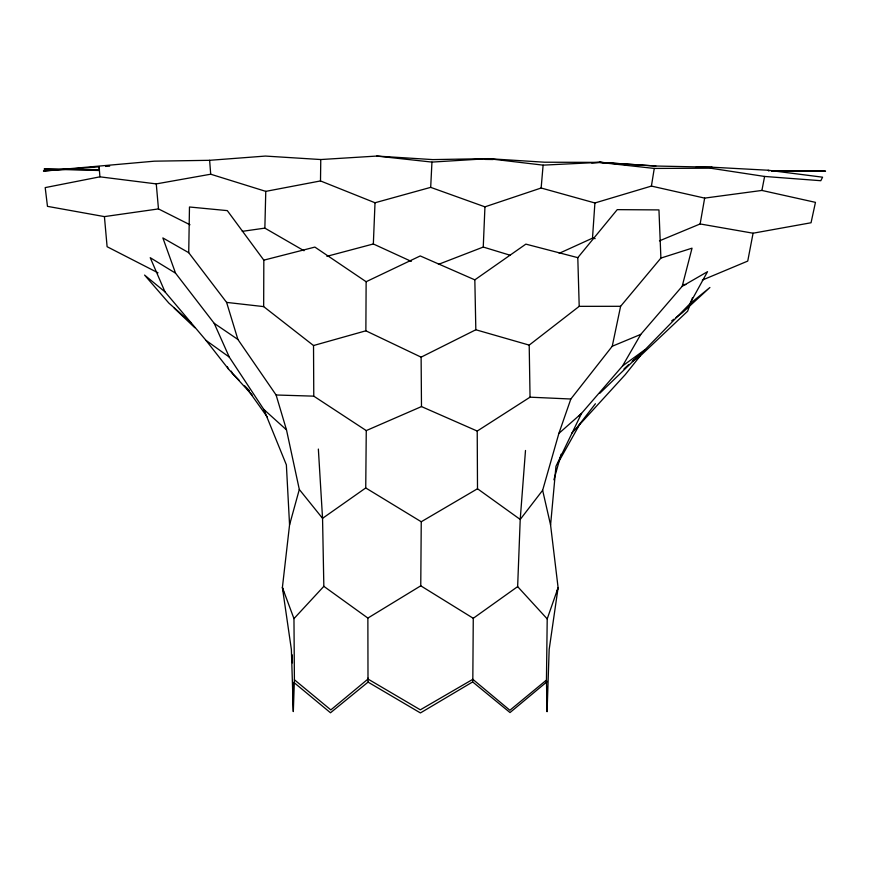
<?xml version="1.0" encoding="UTF-8"?>
<svg xmlns="http://www.w3.org/2000/svg" width="869" height="869" viewBox="0 0 869 869"><rect width="100%" height="100%" fill="white"/><g stroke="black" fill="none" stroke-linecap="round" stroke-linejoin="round"><path stroke-width="1.3" d="M578.928 416.381L622.519 365.99L640.768 334.391L682.176 286.314L692.039 248.165L660.896 258.082L620.607 306.301L612.243 346.253L570.835 399.012L530.047 397.176L477.222 431.057L421.487 406.583L366.262 430.589L313.774 396.155L313.524 345.536L263.665 306.605L263.828 260.146L227.309 210.624L189.475 206.996L188.725 252.694L226.603 302.401L237.9 339.464L276.103 394.993L286.488 429.873L299.316 489.464L322.551 518.337L323.844 586.336L293.961 618.63L294.406 679.754L293.32 711.505L291.365 649.404L282.392 587.52L289.562 524.865L299.316 489.464M620.607 306.301L579.21 306.344L529.199 345.112L475.832 329.764L421.117 357.159L365.871 330.807L366.131 281.719L314.882 247.089L263.828 260.146M294.406 679.754L330.839 709.908L368 679.047L367.869 618.076L420.759 585.815L421.248 521.758L365.74 487.954L366.262 430.589M570.835 399.012L558.876 433.414L542.636 490.301L550.577 525.017L558.104 587.672L547.209 618.902L546.449 680.069L509.886 710.266L472.823 679.319L473.268 618.293L517.642 586.618L520.216 519.445L525.495 450.479M547.34 681.437L510.016 712.547L472.671 681.926L472.693 679.265M546.449 680.069L547.079 711.592L547.296 686.684M659.441 240.854L700.142 223.952L753.075 233.207L811.049 222.757L815.459 202.358L761.896 190.441L704.65 198.11L651.413 186.085L594.907 202.966L541.148 188.008L484.945 206.844L430.687 187.356L375.017 202.759L320.498 180.937L320.77 159.538L376.755 156.062L432.784 159.603L488.139 158.636L544.45 162.21L600.946 162.394L655.834 166.022L712.178 167.217L768.185 170.237L822.585 177.189L820.803 180.709L764.611 176.45L710.451 168.195L654.259 168.434L599.458 162.373L543.114 165.143L488.139 158.636L431.947 162.09L376.755 156.062M304.031 250.75L264.86 228.123L265.773 191.365L210.7 174.213L156.268 183.902L99.913 176.831L45.199 187.606L47.469 206.355L104.421 216.609L158.473 208.918L189.963 224.756M547.079 711.592L549.165 649.523L558.104 587.672L556.584 592.875M411.309 261.395L373.344 243.972L375.017 202.759M438.432 264.372L483.251 247.057L484.945 206.844M430.687 187.356L431.947 162.09M559.191 253.324L592.495 238.171L594.907 202.966M541.148 188.008L543.114 165.143M550.577 525.017L555.954 466.316L581.557 413.372L558.876 433.414M651.413 186.085L654.259 168.434M700.142 223.952L704.65 198.11M753.075 233.207L747.742 261.08L702.315 280.09M761.896 190.441L764.611 176.45M553.901 479.829L561.124 454.194M692.506 297.719L687.64 311.2L639.953 356.268L625.256 374.637L571.65 433.338M599.675 393.385L645.243 349.501L689.714 303.965L707.529 271.671L682.176 286.314M558.028 462.981L580.286 423.29L595.406 403.77M576.408 428.754L580.286 423.29M542.636 490.301L520.216 519.445L477.505 488.747L477.222 431.057M579.21 306.344L577.798 257.658L617.229 209.646L658.952 209.907L660.896 258.082M623.953 368.956L628.787 364.535M632.665 360.993L645.243 349.501L622.519 365.99M689.714 303.965L709.908 287.498L682.415 312.677L675.995 317.587M368.022 678.113L368.065 682.111L330.502 712.776L293.841 682.404M671.715 320.857L673.855 319.227M365.74 487.954L322.551 518.337L318.358 449.067M475.832 329.764L474.832 279.851L525.864 244.124L577.798 257.658M632.23 361.471L639.953 356.268M472.671 681.926L420.422 712.938L368.065 682.111M421.248 521.758L477.505 488.747M472.823 679.319L420.324 709.821L368 679.047M710.451 168.195L712.178 167.217L696.004 167.282M366.131 281.719L420.238 255.942L474.832 279.851M612.243 346.253L640.768 334.391M313.524 345.536L365.871 330.807M326.885 256.333L373.344 243.972M265.773 191.365L320.498 180.937M242.299 231.35L264.86 228.123M99.262 170.498L44.091 169.064L99.468 169.661L98.86 166.837L43.45 171.019L154.345 161.178L209.625 160.309L265.403 156.072L320.77 159.538M485.174 159.407L493.157 159.516M105.616 166.413L109.668 166.164M591.68 162.927L600.946 162.394L616.936 163.839M771.563 171.084L825.55 171.139L771.531 170.997M600.946 162.394L599.458 162.373L655.834 166.022M683.143 284.521L685.847 284.587M276.103 394.993L313.774 396.155M620.933 164.208L626.267 164.686M226.603 302.401L263.665 306.605M592.495 238.171L595.167 238.627M483.251 247.057L510.125 255.236M488.139 158.636L489.149 159.049M158.017 272.812L107.104 246.709L104.421 216.609M188.725 252.694L162.872 237.943L175.538 273.159L214.208 323.344L229.275 357.083L265.273 411.678M175.538 273.159L150.228 257.691L164.98 291.843L206.051 340.431L228.59 369.195L252.14 395.037M420.759 585.815L473.268 618.293M214.208 323.344L237.9 339.464M206.051 340.431L229.275 357.083M323.844 586.336L367.869 618.076M164.98 291.843L144.569 275.071L168.868 303.107L191.061 322.725M286.488 429.873L263.818 409.429L286.368 464.861L289.562 524.865M174.256 308.191L194.797 327.7M239.018 380.122L232.436 373.453L231.23 371.128M244.656 385.847L249.36 390.615M517.642 586.618L547.209 618.902M768.185 170.237L768.891 171.084M246.97 388.486L267.131 416.816M227.352 366.772L228.59 369.195M293.961 618.63L282.392 587.52L283.837 592.756M156.268 183.902L158.473 208.918M99.109 166.522L99.913 176.831M209.625 160.309L210.7 174.213M292.234 654.878L292.408 662.884M529.199 345.112L530.047 397.176M292.842 682.86L293.32 711.505M421.117 357.159L421.487 406.583"/></g></svg>
